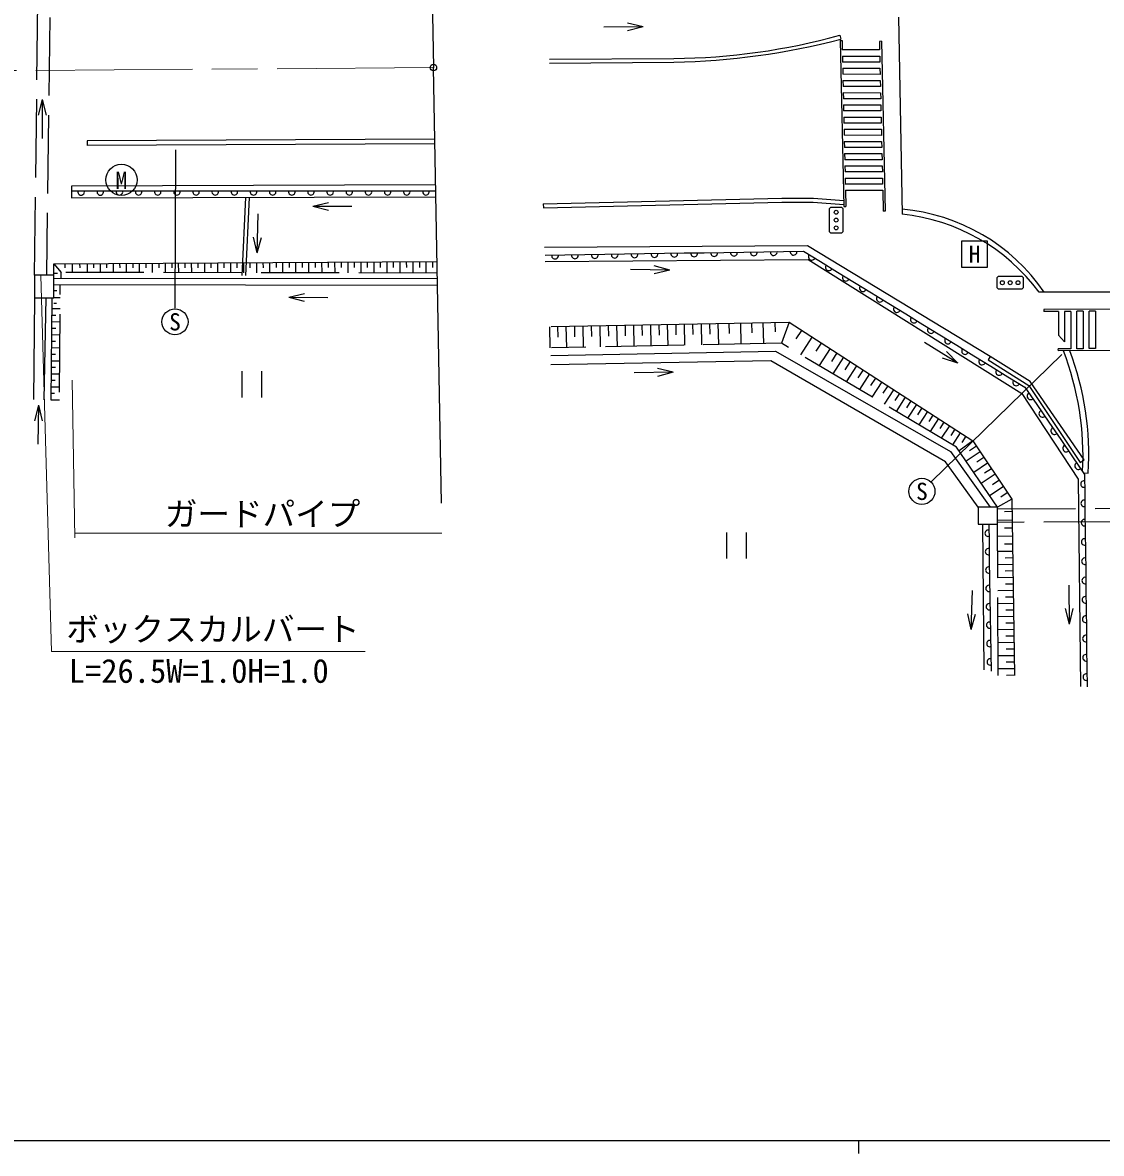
# Model space of a CAD drawing. Units: millimetres, scale not verified. Extents: x 40000 to 680000, y 20000 to 380000.
# Drawn here: x 203860 to 286647, y 204000 to 290763 of the extents above; entities that cross this region are included whole.
import ezdxf
from ezdxf.enums import TextEntityAlignment as Align

# ---------------------------------------------------------------- set-up
doc = ezdxf.new("R2010")
doc.units = ezdxf.units.MM
doc.header["$LTSCALE"] = 1000
doc.header["$PDMODE"] = 32
doc.header["$PDSIZE"] = 500
doc.linetypes.add('CHAIN', pattern=[18.5, 12, -1.5, 3.5, -1.5])
doc.linetypes.add('DASHED', pattern=[7.5, 6, -1.5])
for name, color, linetype, lineweight in [('M-BGD', 7, 'Continuous', 25), ('M-BGD-EXST', 7, 'Continuous', 25), ('M-BMK', 2, 'CHAIN', 13), ('M-STR-HTXT', 7, 'Continuous', 13), ('M-STR-STRC', 7, 'Continuous', 25), ('M-TTL-BAND', 7, 'Continuous', 25)]:
    doc.layers.add(name, color=color, linetype=linetype, lineweight=lineweight)
doc.layers.add('M-OTRS', color=6, linetype='Continuous')
doc.styles.add('ＭＳ ゴシック', font='')
doc.styles.get('ＭＳ ゴシック').set_extended_font_data('MS Gothic')

msp = doc.modelspace()

# ---------------------------------------------------------------- linework, layer by layer
at = {"layer": 'M-BGD'}
for p, q in [((234741, 320261), (235385, 287309)), ((251473, 290444), (250269, 290728)), ((251473, 290444), (248473, 290404)), ((251473, 290444), (250277, 290128)), ((266579, 289810), (266657, 289491)), ((235999, 253880), (235385, 287309)), ((244303, 287947), (253844, 288018)), ((244306, 287647), (253846, 287718)), ((205362, 284863), (205062, 283663)), ((205362, 284863), (205662, 283663)), ((205362, 284863), (205362, 281863)), ((235470, 281822), (208821, 281687)), ((208821, 281687), (208823, 281337)), ((235476, 281472), (208823, 281337)), ((209086, 277825), (207616, 277824)), ((235536, 278326), (207620, 278223)), ((210556, 277825), (209086, 277825)), ((212026, 277826), (210556, 277825)), ((213496, 277827), (212026, 277826)), ((214966, 277827), (213496, 277827)), ((216436, 277828), (214966, 277827)), ((217906, 277828), (216436, 277828)), ((219376, 277829), (217906, 277828)), ((220845, 277830), (219376, 277829)), ((222315, 277830), (220845, 277830)), ((223785, 277831), (222315, 277830)), ((225255, 277832), (223785, 277831)), ((226725, 277832), (225255, 277832)), ((228195, 277833), (226725, 277832)), ((229665, 277834), (228195, 277833)), ((231135, 277834), (229665, 277834)), ((232605, 277835), (231135, 277834)), ((234075, 277835), (232605, 277835)), ((235545, 277836), (234075, 277835)), ((226136, 276668), (227336, 276968)), ((243813, 276852), (243821, 276552)), ((221851, 273088), (221937, 276087)), ((226136, 276668), (227336, 276368)), ((226136, 276668), (229136, 276668)), ((221851, 273088), (221586, 274296)), ((221851, 273088), (222185, 274279)), ((243957, 272915), (245482, 272939)), ((245482, 272939), (247008, 272964)), ((247008, 272964), (248533, 272988)), ((248533, 272988), (250058, 273013)), ((250058, 273013), (251584, 273037)), ((251584, 273037), (253109, 273062)), ((253109, 273062), (254634, 273086)), ((254634, 273086), (256160, 273111)), ((256160, 273111), (257685, 273135)), ((257685, 273135), (259211, 273160)), ((259211, 273160), (260736, 273184)), ((260736, 273184), (262261, 273209)), ((262261, 273209), (263787, 273233)), ((263787, 273233), (265094, 272430)), ((206252, 272261), (206810, 271596)), ((207125, 271950), (207123, 272266)), ((207695, 271594), (207691, 272269)), ((208265, 271945), (208263, 272272)), ((208806, 272276), (208810, 271592)), ((209306, 272279), (209308, 271935)), ((209806, 272281), (209810, 271590)), ((210306, 272284), (210308, 271937)), ((210806, 272287), (210811, 271588)), ((211306, 272290), (211308, 271939)), ((211806, 272293), (211811, 271586)), ((212306, 272296), (212308, 271941)), ((212806, 272299), (212811, 271584)), ((213306, 272302), (213308, 271943)), ((213806, 272305), (213811, 271582)), ((214306, 272308), (214308, 271945)), ((214806, 272311), (214811, 271581)), ((215306, 272314), (215308, 271947)), ((215806, 272317), (215811, 271579)), ((216306, 272319), (216309, 271949)), ((216806, 272322), (216811, 271577)), ((217306, 272325), (217309, 271951)), ((217806, 272328), (217811, 271575)), ((218306, 272331), (218309, 271953)), ((218806, 272334), (218811, 271573)), ((219306, 272337), (219309, 271955)), ((219806, 272340), (219811, 271571)), ((220306, 272343), (220309, 271957)), ((220806, 272346), (220811, 271569)), ((221306, 272349), (221309, 271959)), ((221806, 272352), (221811, 271567)), ((222306, 272354), (222309, 271960)), ((222806, 272357), (222811, 271566)), ((223306, 272360), (223309, 271962)), ((223806, 272363), (223811, 271564)), ((224306, 272366), (224309, 271964)), ((224806, 272369), (224811, 271562)), ((225306, 272372), (225309, 271966)), ((225806, 272375), (225811, 271560)), ((226306, 272378), (226309, 271968)), ((226806, 272381), (226811, 271558)), ((227306, 272384), (227309, 271970)), ((227806, 272387), (227811, 271556)), ((228306, 272390), (228309, 271972)), ((228806, 272392), (228811, 271554)), ((229306, 272395), (229309, 271974)), ((229806, 272398), (229811, 271552)), ((230306, 272401), (230309, 271976)), ((230806, 272404), (230811, 271550)), ((231306, 272407), (231309, 271978)), ((231806, 272410), (231811, 271549)), ((232306, 272413), (232309, 271980)), ((232806, 272416), (232811, 271547)), ((233306, 272419), (233309, 271982)), ((233806, 272422), (233811, 271545)), ((234306, 272425), (234309, 271984)), ((234806, 272427), (234811, 271543)), ((235306, 272430), (235309, 271986)), ((253520, 271779), (250520, 271817)), ((253520, 271779), (252316, 271494)), ((253520, 271779), (252324, 272094)), ((265094, 272430), (266401, 271627)), ((266401, 271627), (267709, 270823)), ((206254, 271379), (204784, 271379)), ((204784, 271379), (204784, 269649)), ((206532, 271507), (206254, 271507)), ((206254, 269649), (206254, 271379)), ((235673, 271097), (206254, 271129)), ((267709, 270823), (269016, 270020)), ((206254, 270660), (235682, 270628)), ((206492, 270186), (206254, 270186)), ((224281, 269692), (225483, 269983)), ((269016, 270020), (270323, 269217)), ((204784, 269649), (204683, 261843)), ((204784, 269649), (206254, 269649)), ((205645, 269649), (205485, 261823)), ((206106, 269649), (206026, 261823)), ((206740, 269650), (206254, 269650)), ((206457, 269212), (206254, 269212)), ((224281, 269692), (225479, 269383)), ((224281, 269692), (227281, 269671)), ((270323, 269217), (271630, 268414)), ((206093, 268323), (206412, 268319)), ((206098, 268823), (206734, 268816)), ((271630, 268414), (272938, 267610)), ((206082, 267323), (206403, 267319)), ((206087, 267823), (206727, 267816)), ((244344, 265810), (244319, 267433)), ((244908, 267444), (244923, 266633)), ((245557, 267456), (245588, 265835)), ((246205, 267469), (246221, 266658)), ((246854, 267481), (246885, 265860)), ((247503, 267494), (247518, 266683)), ((248151, 267506), (248182, 265885)), ((248799, 267519), (248815, 266708)), ((249448, 267531), (249479, 265911)), ((250096, 267543), (250111, 266733)), ((250744, 267556), (250775, 265936)), ((251392, 267568), (251407, 266758)), ((252040, 267581), (252071, 265961)), ((252688, 267593), (252703, 266784)), ((253335, 267606), (253366, 265987)), ((253983, 267618), (253998, 266809)), ((254630, 267630), (254661, 266012)), ((255278, 267643), (255293, 266834)), ((255925, 267655), (255956, 266037)), ((256572, 267668), (256588, 266859)), ((257220, 267680), (257251, 266062)), ((258109, 266903), (258094, 267697)), ((259005, 266097), (258973, 267714)), ((259845, 266973), (259830, 267730)), ((260735, 266131), (260704, 267747)), ((261634, 267031), (261619, 267765)), ((262676, 267785), (262091, 266157)), ((272938, 267610), (274245, 266807)), ((206077, 266823), (206720, 266816)), ((263231, 266494), (263656, 267152)), ((263580, 265274), (264459, 266633)), ((274245, 266807), (275552, 266004)), ((206067, 265823), (206712, 265816)), ((206072, 266323), (206394, 266319)), ((264751, 265543), (265162, 266179)), ((265821, 265753), (264976, 264446)), ((275628, 264645), (273074, 266220)), ((275628, 264645), (274764, 265531)), ((275552, 266004), (276859, 265200)), ((206057, 264823), (206705, 264816)), ((206062, 265323), (206385, 265320)), ((266344, 265416), (265928, 264772)), ((266859, 265083), (266040, 263815)), ((267366, 264755), (266963, 264131)), ((275628, 264645), (274449, 265020)), ((276859, 265200), (278167, 264397)), ((206047, 263823), (206698, 263816)), ((206052, 264323), (206376, 264320)), ((253784, 263931), (250785, 263885)), ((253784, 263931), (252580, 264212)), ((253784, 263931), (252589, 263612)), ((267866, 264433), (267072, 263203)), ((268357, 264115), (267966, 263510)), ((268842, 263802), (268072, 262610)), ((278167, 264397), (279474, 263594)), ((206041, 263323), (206368, 263320)), ((269319, 263494), (268939, 262907)), ((269788, 263191), (269041, 262035)), ((279474, 263594), (280781, 262790)), ((206031, 262323), (206310, 262320)), ((206036, 262823), (206690, 262816)), ((270250, 262892), (269883, 262323)), ((270706, 262598), (269982, 261477)), ((271154, 262309), (270798, 261757)), ((280781, 262790), (281696, 261452)), ((205088, 261411), (204768, 260216)), ((205088, 261411), (205039, 258412)), ((205088, 261411), (205368, 260207)), ((206026, 261823), (206683, 261825)), ((271595, 262023), (270893, 260937)), ((272030, 261743), (271684, 261208)), ((272458, 261466), (271777, 260412)), ((272880, 261194), (272545, 260675)), ((281696, 261452), (282610, 260114)), ((273300, 260923), (272640, 259901)), ((273720, 260651), (273395, 260149)), ((274140, 260380), (273501, 259391)), ((274560, 260109), (274245, 259622)), ((274980, 259837), (274361, 258880)), ((275400, 259566), (275096, 259095)), ((282610, 260114), (283525, 258776)), ((275820, 259295), (275222, 258370)), ((276778, 258676), (275725, 257897)), ((276240, 259023), (275928, 258540)), ((283525, 258776), (284440, 257438)), ((277344, 257826), (276264, 257106)), ((277055, 258260), (276513, 257898)), ((277919, 256964), (276848, 256250)), ((277632, 257394), (277095, 257036)), ((284440, 257438), (285354, 256101)), ((278489, 256109), (277427, 255401)), ((278205, 256536), (277671, 256180)), ((285272, 256220), (285642, 256205)), ((285354, 256101), (285372, 254619)), ((278059, 254475), (279111, 255176)), ((278287, 255334), (278785, 255666)), ((278936, 254386), (279422, 254709)), ((285372, 254619), (285389, 253138)), ((278669, 253580), (277189, 253580)), ((277189, 253580), (277189, 252290)), ((279770, 254188), (278669, 253580)), ((278669, 252290), (278669, 253580)), ((278669, 252588), (279795, 252605)), ((279219, 253262), (279784, 253271)), ((285389, 253138), (285407, 251656)), ((277189, 252290), (278669, 252290)), ((277524, 252290), (277634, 241095)), ((278002, 252290), (278024, 250880)), ((279219, 251989), (279804, 251998)), ((285407, 251656), (285424, 250175)), ((278024, 250880), (278046, 249469)), ((278674, 251356), (279814, 251374)), ((279211, 250765), (279823, 250775)), ((279832, 250188), (278685, 250170)), ((285424, 250175), (285442, 248694)), ((278046, 249469), (278069, 248058)), ((279847, 249188), (278689, 249170)), ((279840, 249688), (279263, 249679)), ((279863, 248188), (278694, 248170)), ((279855, 248688), (279273, 248679)), ((285442, 248694), (285459, 247212)), ((278069, 248058), (278091, 246647)), ((279871, 247688), (279283, 247679)), ((284195, 244605), (284165, 247605)), ((276662, 244187), (276752, 247185)), ((278091, 246647), (278113, 245237)), ((279878, 247189), (278699, 247170)), ((279886, 246689), (279294, 246679)), ((285459, 247212), (285477, 245731)), ((279894, 246189), (278703, 246170)), ((279902, 245689), (279304, 245679)), ((284195, 244605), (283883, 245802)), ((284195, 244605), (284483, 245808)), ((285477, 245731), (285495, 244250)), ((276662, 244187), (276398, 245395)), ((276662, 244187), (276998, 245377)), ((278113, 245237), (278135, 243826)), ((279909, 245189), (278708, 245170)), ((279917, 244689), (279314, 244679)), ((278135, 243826), (278157, 242415)), ((279925, 244189), (278712, 244170)), ((285495, 244250), (285512, 242768)), ((279940, 243189), (278717, 243170)), ((279933, 243689), (279324, 243679)), ((278157, 242415), (278179, 241004)), ((279956, 242189), (278721, 242170)), ((279948, 242689), (279334, 242680)), ((285512, 242768), (285530, 241287)), ((279964, 241689), (279344, 241680)), ((285530, 241287), (285547, 239805)), ((279971, 241189), (278726, 241170)), ((279979, 240689), (279354, 240680))]:
    msp.add_line(p, q, dxfattribs=at)
at = {"layer": 'M-BGD', "linetype": 'DASHED'}
for p, q in [((204784, 271379), (205182, 306143)), ((206128, 306159), (205695, 271379)), ((220962, 277352), (220677, 271114)), ((221251, 277353), (220966, 271113)), ((235664, 271541), (206810, 271596)), ((206810, 271129), (206810, 271596)), ((206687, 262404), (206748, 270659)), ((278669, 253465), (303218, 253553)), ((303218, 252567), (278669, 252410)), ((278728, 240661), (278669, 252290))]:
    msp.add_line(p, q, dxfattribs=at)
at = {"layer": 'M-BGD'}
for points in [[(207620, 278223), (207610, 277315), (235553, 277394)], [(243813, 276852), (262120, 277289), (264551, 277289), (266873, 277120)], [(243821, 276552), (262124, 276989), (264540, 276989), (266880, 276819)], [(278109, 265144), (264104, 273634), (243917, 273518)], [(243971, 272437), (264144, 272583), (280532, 262309), (284856, 255734), (285042, 239813)], [(206254, 271379), (206252, 272261), (235647, 272432)], [(244425, 267435), (262676, 267785), (276778, 258676), (279770, 254188), (279979, 240672)], [(244392, 265221), (261628, 265549), (275080, 257857), (278106, 253580)], [(277189, 253580), (274672, 257058), (261271, 264808), (244404, 264516)]]:
    msp.add_lwpolyline(points, dxfattribs=at)
at = {"layer": 'M-BGD', "linetype": 'DASHED'}
msp.add_lwpolyline([(278669, 253580), (275525, 258190), (262091, 266157), (244439, 265812)], dxfattribs=at)
at = {"layer": 'M-BGD'}
msp.add_lwpolyline([(278109, 265144), (277963, 264898), (281075, 262912), (285010, 257005), (285314, 257220), (281184, 263226)], close=True, dxfattribs=at)
for centre, radius, start, end in [((253514, 336527), 48510, 270.38915, 285.6235), ((252523, 344450), 56748, 271.336, 284.42284), ((208351, 277774), 250, 168.49583, 11.55094), ((209821, 277775), 250, 168.49908, 11.55003), ((211291, 277776), 250, 168.49606, 11.55305), ((212761, 277776), 250, 168.49606, 11.55305), ((214231, 277777), 250, 168.49908, 11.55003), ((215701, 277778), 250, 168.49793, 11.55118), ((217171, 277778), 250, 168.49721, 11.5519), ((218641, 277779), 250, 168.49721, 11.5519), ((220111, 277779), 250, 168.49793, 11.55118), ((221580, 277780), 250, 168.49908, 11.55003), ((223050, 277781), 250, 168.49721, 11.5519), ((224520, 277781), 250, 168.49583, 11.55094), ((225990, 277782), 250, 168.49908, 11.55003), ((227460, 277783), 250, 168.49606, 11.55305), ((228930, 277783), 250, 168.49606, 11.55305), ((230400, 277784), 250, 168.49908, 11.55003), ((231870, 277784), 250, 168.49793, 11.55118), ((233340, 277785), 250, 168.49721, 11.5519), ((234810, 277786), 250, 168.49721, 11.5519), ((270048, 261667), 14834, 34.57932, 84.96607), ((269841, 261154), 14980, 36.60513, 84.18979), ((244720, 272885), 258, 171.48523, 10.35589), ((246246, 272909), 258, 171.48526, 10.35586), ((247771, 272934), 258, 171.48526, 10.35586), ((249296, 272958), 258, 171.48731, 10.35605), ((250822, 272983), 258, 171.48734, 10.35602), ((252347, 273007), 258, 171.48526, 10.35586), ((253872, 273032), 258, 171.48523, 10.35589), ((255398, 273056), 258, 171.48526, 10.35586), ((256923, 273081), 258, 171.48714, 10.35397), ((258449, 273105), 258, 171.48623, 10.35717), ((259974, 273130), 258, 171.48734, 10.35602), ((261499, 273154), 258, 171.48526, 10.35586), ((263025, 273179), 258, 171.48415, 10.357), ((264419, 272797), 259, 139.32097, 337.53771), ((265726, 271994), 259, 139.32012, 337.53929), ((267033, 271190), 259, 139.31894, 337.53856), ((268341, 270387), 259, 139.31993, 337.53757), ((269648, 269584), 259, 139.31894, 337.53856), ((270955, 268780), 259, 139.32012, 337.53929), ((272263, 267977), 259, 139.31993, 337.53757), ((273570, 267174), 259, 139.31993, 337.53757), ((274877, 266370), 259, 139.31894, 337.53856), ((276184, 265567), 259, 139.32012, 337.53929), ((262687, 257485), 22551, 357.02939, 21.0583), ((262600, 257530), 23080, 356.70864, 20.43843), ((277492, 264764), 259, 139.31993, 337.53757), ((278799, 263960), 259, 139.31894, 337.53856), ((280106, 263157), 259, 139.31894, 337.53856), ((281215, 262105), 272, 118.35258, 310.35661), ((282130, 260767), 272, 118.3515, 310.35768), ((283044, 259429), 272, 118.3515, 310.35768), ((283959, 258091), 272, 118.3515, 310.35768), ((284873, 256753), 272, 118.35376, 310.35718), ((285315, 255359), 252, 79.58895, 281.76624), ((285332, 253878), 252, 79.59033, 281.76716), ((285350, 252397), 252, 79.5922, 281.76529), ((277955, 251584), 242, 77.08312, 284.71751), ((285367, 250915), 252, 79.58919, 281.76833), ((277977, 250173), 242, 77.08315, 284.71748), ((285385, 249434), 252, 79.59106, 281.76645), ((278000, 248763), 242, 77.08528, 284.71778), ((285402, 247952), 252, 79.58895, 281.76624), ((278022, 247352), 242, 77.08315, 284.71748), ((285420, 246471), 252, 79.5922, 281.76529), ((278044, 245941), 242, 77.08312, 284.71751), ((278066, 244530), 242, 77.08531, 284.71775), ((285437, 244990), 252, 79.5922, 281.76529), ((278088, 243120), 242, 77.08197, 284.7187), ((285455, 243508), 252, 79.59033, 281.76716), ((285472, 242027), 252, 79.59106, 281.76645), ((278111, 241709), 242, 77.08315, 284.71748), ((285490, 240545), 252, 79.58895, 281.76624)]:
    msp.add_arc(centre, radius, start, end, dxfattribs=at)
at = {"layer": 'M-BGD-EXST'}
for p, q in [((215597, 280991), (215550, 268847)), ((265794, 276512), (265894, 276612)), ((265794, 274712), (265794, 276512)), ((265894, 276612), (266694, 276612)), ((266694, 276612), (266794, 276512)), ((266794, 276512), (266794, 274712)), ((265894, 274612), (265794, 274712)), ((266694, 274612), (265894, 274612)), ((266794, 274712), (266694, 274612)), ((278648, 271206), (278748, 271306)), ((278648, 270406), (278648, 271206)), ((278748, 271306), (280548, 271306)), ((280548, 271306), (280648, 271206)), ((280648, 271206), (280648, 270406)), ((278748, 270306), (278648, 270406)), ((280548, 270306), (278748, 270306)), ((280648, 270406), (280548, 270306)), ((283612, 265296), (273619, 255560)), ((220689, 264010), (220689, 262010)), ((222189, 264010), (222189, 262010)), ((257883, 251645), (257883, 249645)), ((259383, 251645), (259383, 249645))]:
    msp.add_line(p, q, dxfattribs=at)
msp.add_lwpolyline([(275916, 271993), (277916, 271993), (277916, 273993), (275916, 273993)], close=True, dxfattribs=at)
for centre, radius in [((211441, 278692), 1198), ((266294, 276212), 149), ((266294, 275612), 150), ((266294, 275012), 150), ((279048, 270806), 150), ((279648, 270806), 150), ((280248, 270806), 149), ((215553, 267804), 1000), ((272876, 254797), 1000)]:
    msp.add_circle(centre, radius, dxfattribs=at)
at = {"layer": 'M-BMK'}
msp.add_line((235385, 287309), (168658, 286847), dxfattribs=at)
at = {"layer": 'M-OTRS'}
msp.add_point((235385, 287309), dxfattribs=at)
at = {"layer": 'M-STR-HTXT'}
for p, q in [((207668, 263330), (207878, 251239)), ((207872, 251600), (236042, 251600))]:
    msp.add_line(p, q, dxfattribs=at)
msp.add_lwpolyline([(230160, 242503), (206077, 242503), (205259, 271350)], dxfattribs=at)
at = {"layer": 'M-STR-STRC'}
for p, q in [((271075, 291190), (271357, 276057)), ((266595, 289395), (266745, 289399)), ((266595, 289395), (266884, 276643)), ((266745, 289399), (266761, 288667)), ((269760, 289328), (269610, 289325)), ((269610, 289325), (269625, 288665)), ((269760, 289328), (270055, 276307)), ((269625, 288665), (266761, 288667)), ((266772, 288197), (269636, 288195)), ((266772, 288197), (266782, 287731)), ((269636, 288195), (269646, 287730)), ((269646, 287730), (266782, 287731)), ((266793, 287261), (269657, 287260)), ((266793, 287261), (266804, 286795)), ((269657, 287260), (269667, 286794)), ((269667, 286794), (266804, 286795)), ((266814, 286325), (269678, 286324)), ((266814, 286325), (266825, 285859)), ((269678, 286324), (269689, 285858)), ((269689, 285858), (266825, 285859)), ((266835, 285389), (269699, 285388)), ((266835, 285389), (266846, 284923)), ((269710, 284922), (266846, 284923)), ((269699, 285388), (269710, 284922)), ((266857, 284453), (269720, 284452)), ((266857, 284453), (266867, 283987)), ((269731, 283986), (266867, 283987)), ((269720, 284452), (269731, 283986)), ((266878, 283517), (269742, 283516)), ((266878, 283517), (266888, 283051)), ((269752, 283050), (266888, 283051)), ((269742, 283516), (269752, 283050)), ((266899, 282581), (269763, 282580)), ((266899, 282581), (266910, 282115)), ((269773, 282114), (266910, 282115)), ((269763, 282580), (269773, 282114)), ((266920, 281645), (269784, 281644)), ((266920, 281645), (266931, 281179)), ((269795, 281178), (266931, 281179)), ((269784, 281644), (269795, 281178)), ((266941, 280709), (269805, 280708)), ((266941, 280709), (266952, 280243)), ((269805, 280708), (269816, 280242)), ((269816, 280242), (266952, 280243)), ((266963, 279773), (269826, 279772)), ((266963, 279773), (266973, 279308)), ((269826, 279772), (269837, 279306)), ((269837, 279306), (266973, 279308)), ((266984, 278838), (269848, 278836)), ((266984, 278838), (266994, 278372)), ((269848, 278836), (269858, 278371)), ((269858, 278371), (266994, 278372)), ((267005, 277902), (269869, 277901)), ((267005, 277902), (267034, 276646)), ((269869, 277901), (269905, 276303)), ((266884, 276643), (267034, 276646)), ((270055, 276307), (269905, 276303)), ((298916, 270077), (281866, 270086)), ((298409, 268828), (282235, 268748)), ((282235, 268748), (282236, 268598)), ((283343, 268603), (282236, 268598)), ((283343, 268603), (283343, 266773)), ((283813, 268606), (283812, 266266)), ((284295, 268608), (283813, 268606)), ((284295, 268608), (284294, 265740)), ((284764, 265743), (284765, 268611)), ((285247, 268613), (284765, 268611)), ((285247, 268613), (285246, 265745)), ((285716, 265747), (285717, 268615)), ((286199, 268618), (285717, 268615)), ((286199, 268618), (286198, 265750)), ((283343, 266773), (283812, 266266)), ((284294, 265740), (283342, 265736)), ((283343, 265586), (283342, 265736)), ((297398, 265655), (283343, 265586)), ((285246, 265745), (284764, 265743)), ((286198, 265750), (285716, 265747))]:
    msp.add_line(p, q, dxfattribs=at)
at = {"layer": 'M-TTL-BAND'}
for p, q in [((40000, 205000), (579000, 205000)), ((268000, 205000), (268000, 204000))]:
    msp.add_line(p, q, dxfattribs=at)

# ---------------------------------------------------------------- texts
at = {"layer": 'M-BGD-EXST', "style": 'ＭＳ ゴシック'}
for s, p in [('M', (211441, 278655)), ('H', (276916, 272993)), ('S', (215553, 267804)), ('S', (272876, 254797))]:
    msp.add_text(s, height=1320, dxfattribs=at).set_placement(p, align=Align.MIDDLE_CENTER)
at = {"layer": 'M-STR-HTXT', "style": 'ＭＳ ゴシック'}
msp.add_text('ガードパイプ', height=1833, dxfattribs=at).set_placement((222276, 251600), align=Align.BOTTOM_CENTER)
for s, p in [('ボックスカルバート', (218469, 244218)), ('L=26.5W=1.0H=1.0', (217378, 241022))]:
    msp.add_text(s, height=1833, dxfattribs=at).set_placement(p, align=Align.MIDDLE_CENTER)

doc.saveas('drawing.dxf')
